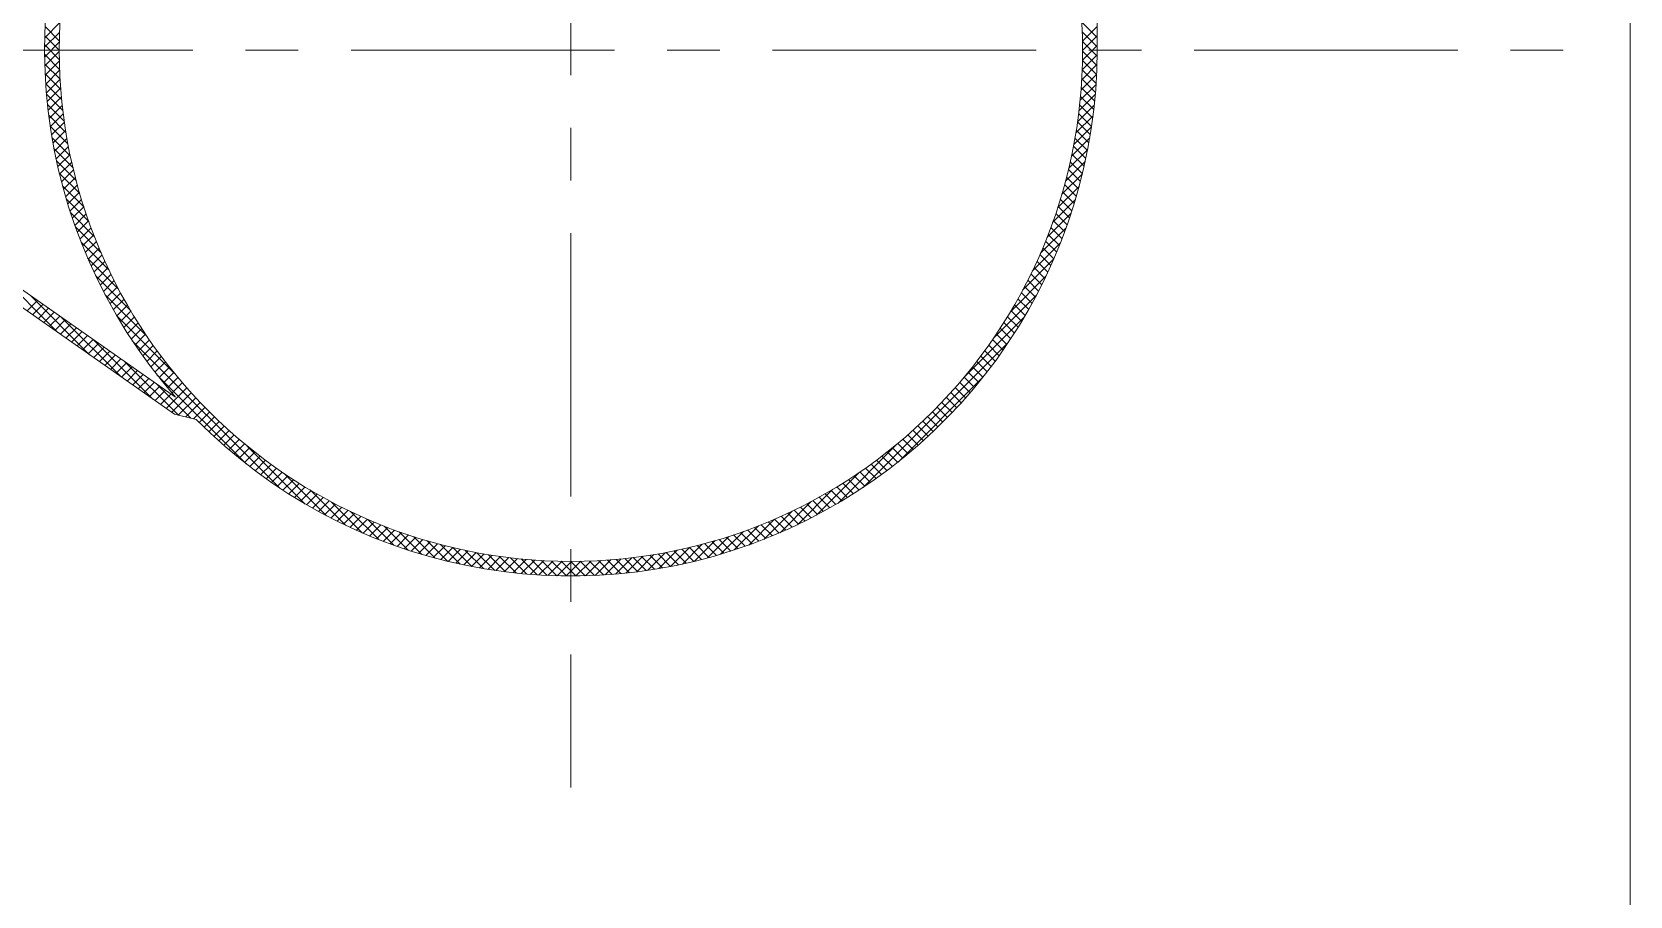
# Model space of a CAD drawing. Header units: millimetres. Extents: x 3384 to 3978, y 1077 to 1497.
# Drawn here: x 3645.96 to 3661.12, y 1134.04 to 1142.25 of the extents above; entities that cross this region are included whole.
import ezdxf

# ---------------------------------------------------------------- set-up
doc = ezdxf.new("R2010")
doc.units = ezdxf.units.MM
doc.linetypes.add('CENTERX2', pattern=[4, 2.5, -0.5, 0.5, -0.5])
for name, color, linetype, lineweight, true_color in [('1', 1, 'Continuous', 18, 0xff0000), ('2', 2, 'Continuous', 18, 0xffff00), ('3', 3, 'CENTERX2', 18, 0x00ff00)]:
    doc.layers.add(name, color=color, linetype=linetype, lineweight=lineweight, true_color=true_color)

msp = doc.modelspace()

# ---------------------------------------------------------------- linework, layer by layer
at = {"layer": '1'}
for p, q in [((3661.12028, 1198.41964), (3661.12028, 1133.16887)), ((3656.06459, 1189.51403), (3656.06459, 1142.07448)), ((3647.31021, 1138.61746), (3638.29725, 1144.93433)), ((3647.32033, 1138.77936), (3638.45015, 1144.99616)), ((3647.31021, 1138.61746), (3647.51668, 1138.56843))]:
    msp.add_line(p, q, dxfattribs=at)
msp.add_circle((3651.07161, 1142.07448), 4.85459, dxfattribs=at)
for start, end in [(13.521266, 221.296095), (224.603438, 0)]:
    msp.add_arc((3651.07161, 1142.07448), 4.99298, start, end, dxfattribs=at)
at = {"layer": '2'}
for p, q in [((3646.07999, 1142.19144), (3646.22403, 1142.33548)), ((3656.06459, 1142.19445), (3655.91893, 1142.34012)), ((3646.07869, 1142.10034), (3646.21989, 1142.24153)), ((3646.21701, 1142.07395), (3646.08048, 1142.21048)), ((3646.21782, 1142.16294), (3646.08359, 1142.29717)), ((3656.06459, 1142.10465), (3655.92317, 1142.24607)), ((3655.92547, 1142.15864), (3656.06459, 1142.29776)), ((3655.9262, 1142.06956), (3656.06459, 1142.20796)), ((3646.22049, 1141.89087), (3646.0788, 1142.03256)), ((3646.21787, 1141.98329), (3646.07885, 1142.12231)), ((3646.07903, 1142.01087), (3646.21759, 1142.14944)), ((3646.08092, 1141.92296), (3646.21704, 1142.05908)), ((3655.92255, 1141.88631), (3656.06438, 1142.02814)), ((3655.92526, 1141.97882), (3656.06459, 1142.11815)), ((3656.06424, 1142.0152), (3655.92555, 1142.15389)), ((3656.06242, 1141.92722), (3655.92619, 1142.06345)), ((3646.22497, 1141.79658), (3646.0804, 1141.94115)), ((3646.0843, 1141.83653), (3646.21813, 1141.97037)), ((3646.08908, 1141.75152), (3646.22078, 1141.88322)), ((3655.91797, 1141.79193), (3656.06269, 1141.93665)), ((3656.0544, 1141.75563), (3655.9226, 1141.88743)), ((3656.05912, 1141.84072), (3655.92518, 1141.97466)), ((3646.23146, 1141.7003), (3646.08376, 1141.84799)), ((3646.24007, 1141.60188), (3646.08899, 1141.75296)), ((3646.09521, 1141.66784), (3646.22492, 1141.79755)), ((3646.10263, 1141.58546), (3646.23047, 1141.7133)), ((3655.90267, 1141.59702), (3656.05392, 1141.74828)), ((3655.91139, 1141.69554), (3656.05924, 1141.8434)), ((3656.04098, 1141.58945), (3655.91305, 1141.71738)), ((3656.04834, 1141.67189), (3655.91853, 1141.8017)), ((3646.25099, 1141.50116), (3646.0962, 1141.65595)), ((3646.26438, 1141.39796), (3646.10553, 1141.55681)), ((3646.11128, 1141.50431), (3646.23737, 1141.6304)), ((3655.89164, 1141.49618), (3656.04661, 1141.65116)), ((3656.03238, 1141.50824), (3655.90622, 1141.63441)), ((3646.28048, 1141.29206), (3646.11715, 1141.45539)), ((3646.12113, 1141.42436), (3646.24556, 1141.54879)), ((3646.13212, 1141.34554), (3646.25499, 1141.46842)), ((3655.86188, 1141.28682), (3656.02543, 1141.45038)), ((3655.87811, 1141.39286), (3656.03717, 1141.55192)), ((3656.01166, 1141.34936), (3655.88871, 1141.47231)), ((3656.02259, 1141.42823), (3655.89808, 1141.55274)), ((3646.29953, 1141.18321), (3646.13125, 1141.35149)), ((3646.14421, 1141.26783), (3646.26562, 1141.38924)), ((3646.15737, 1141.19119), (3646.27739, 1141.31121)), ((3655.84268, 1141.17782), (3656.01122, 1141.34636)), ((3655.98651, 1141.19491), (3655.86642, 1141.31499)), ((3655.99962, 1141.2716), (3655.87814, 1141.39307)), ((3646.32184, 1141.0711), (3646.14802, 1141.24492)), ((3646.34777, 1140.95537), (3646.16773, 1141.1354)), ((3646.17157, 1141.11558), (3646.29027, 1141.23429)), ((3646.18676, 1141.04097), (3646.30422, 1141.15844)), ((3655.79408, 1140.94962), (3655.97445, 1141.12998)), ((3655.8202, 1141.06554), (3655.9943, 1141.23964)), ((3655.95722, 1141.04459), (3655.8397, 1141.16211)), ((3655.97236, 1141.11925), (3655.8536, 1141.23802)), ((3646.37776, 1140.83557), (3646.19067, 1141.02266)), ((3646.20292, 1140.96733), (3646.31921, 1141.08362)), ((3646.22002, 1140.89463), (3646.3352, 1141.00981)), ((3655.76388, 1140.82961), (3655.95134, 1141.01707)), ((3655.92405, 1140.89816), (3655.80882, 1141.01339)), ((3655.94111, 1140.9709), (3655.82476, 1141.08725)), ((3646.41238, 1140.71115), (3646.21719, 1140.90633)), ((3646.23805, 1140.82285), (3646.35216, 1140.93697)), ((3646.25696, 1140.75196), (3646.37007, 1140.86508)), ((3655.72902, 1140.70495), (3655.92463, 1140.90056)), ((3655.86746, 1140.68534), (3655.75525, 1140.79754)), ((3655.8872, 1140.7554), (3655.77404, 1140.86856)), ((3655.90607, 1140.82633), (3655.7919, 1140.9405)), ((3646.45232, 1140.5814), (3646.24774, 1140.78598)), ((3646.27674, 1140.68194), (3646.3889, 1140.7941)), ((3646.49851, 1140.44541), (3646.28285, 1140.66107)), ((3646.29737, 1140.61277), (3646.40863, 1140.72403)), ((3646.31884, 1140.54443), (3646.42923, 1140.65482)), ((3655.64227, 1140.4386), (3655.85852, 1140.65485)), ((3655.6888, 1140.57492), (3655.89387, 1140.78)), ((3655.82545, 1140.54775), (3655.71501, 1140.65818)), ((3655.84687, 1140.61613), (3655.73557, 1140.72742)), ((3646.55219, 1140.30193), (3646.32321, 1140.53091)), ((3646.34111, 1140.4769), (3646.45068, 1140.58648)), ((3646.36417, 1140.41016), (3646.47297, 1140.51896)), ((3655.58819, 1140.29471), (3655.81789, 1140.52441)), ((3655.78019, 1140.4134), (3655.67135, 1140.52224)), ((3655.80321, 1140.48018), (3655.6936, 1140.58979)), ((3646.6151, 1140.14922), (3646.3697, 1140.39462)), ((3646.38802, 1140.3442), (3646.49607, 1140.45226)), ((3646.41262, 1140.279), (3646.51998, 1140.38636)), ((3655.52477, 1140.14149), (3655.77107, 1140.3878)), ((3655.73181, 1140.28217), (3655.62442, 1140.38956)), ((3655.75638, 1140.3474), (3655.64829, 1140.4555)), ((3646.68986, 1139.98466), (3646.42351, 1140.25101)), ((3646.43797, 1140.21455), (3646.54466, 1140.32124)), ((3646.46406, 1140.15084), (3646.57011, 1140.25689)), ((3646.49087, 1140.08784), (3646.59632, 1140.19329)), ((3655.44934, 1139.97626), (3655.71687, 1140.24379)), ((3655.65367, 1140.0909), (3655.54819, 1140.19638)), ((3655.68045, 1140.15393), (3655.57436, 1140.26001)), ((3655.7065, 1140.21768), (3655.59978, 1140.3244)), ((3646.78066, 1139.80406), (3646.4863, 1140.09841)), ((3646.51839, 1140.02556), (3646.62326, 1140.13044)), ((3646.5466, 1139.96398), (3646.65093, 1140.06831)), ((3655.35761, 1139.79473), (3655.65358, 1140.0907)), ((3655.598, 1139.96696), (3655.49365, 1140.07132)), ((3655.62619, 1140.02858), (3655.52129, 1140.13349)), ((3646.20441, 1139.39248), (3645.63946, 1139.95742)), ((3646.89513, 1139.59978), (3646.56052, 1139.93439)), ((3646.57551, 1139.90308), (3646.67932, 1140.00689)), ((3646.60509, 1139.84286), (3646.70842, 1139.94618)), ((3655.24166, 1139.58898), (3655.57872, 1139.92604)), ((3655.50936, 1139.7862), (3655.40648, 1139.88908)), ((3655.53958, 1139.84578), (3655.43623, 1139.94913)), ((3655.56913, 1139.90603), (3655.46529, 1140.00987)), ((3646.50462, 1139.18207), (3645.93967, 1139.74702)), ((3646.63534, 1139.78331), (3646.7382, 1139.88617)), ((3647.05047, 1139.35464), (3646.65005, 1139.75506)), ((3646.66626, 1139.72442), (3646.76868, 1139.82684)), ((3646.69782, 1139.66618), (3646.79983, 1139.76819)), ((3655.08348, 1139.34099), (3655.48831, 1139.74582)), ((3655.44695, 1139.66901), (3655.34492, 1139.77103)), ((3655.47848, 1139.72728), (3655.37604, 1139.82972)), ((3645.9112, 1139.59798), (3646.01056, 1139.69734)), ((3645.964, 1139.56097), (3646.06335, 1139.66033)), ((3646.01679, 1139.52397), (3646.11615, 1139.62333)), ((3646.06959, 1139.48696), (3646.16895, 1139.58632)), ((3646.73003, 1139.60859), (3646.83165, 1139.7102)), ((3646.76288, 1139.55163), (3646.86412, 1139.65288)), ((3646.79636, 1139.49531), (3646.89725, 1139.5962)), ((3655.34851, 1139.49804), (3655.24759, 1139.59895)), ((3655.38195, 1139.5544), (3655.28069, 1139.65566)), ((3655.41477, 1139.61138), (3655.31314, 1139.71302)), ((3646.12239, 1139.44996), (3646.22175, 1139.54932)), ((3646.17519, 1139.41296), (3646.27455, 1139.51231)), ((3646.22799, 1139.37595), (3646.32734, 1139.47531)), ((3646.80482, 1138.97166), (3646.23988, 1139.53661)), ((3646.28078, 1139.33895), (3646.38014, 1139.4383)), ((3647.31176, 1139.00354), (3646.76176, 1139.55354)), ((3646.83046, 1139.43961), (3646.93103, 1139.54018)), ((3646.86518, 1139.38453), (3646.96544, 1139.48479)), ((3654.81118, 1138.97889), (3655.37524, 1139.54295)), ((3655.24444, 1139.3327), (3655.14445, 1139.43269)), ((3655.27974, 1139.3872), (3655.17947, 1139.48748)), ((3655.31443, 1139.44231), (3655.21385, 1139.5429)), ((3646.33358, 1139.30194), (3646.43294, 1139.4013)), ((3646.38638, 1139.26494), (3646.48574, 1139.3643)), ((3646.43918, 1139.22793), (3646.53854, 1139.32729)), ((3646.49198, 1139.19093), (3646.59134, 1139.29029)), ((3647.10503, 1138.76126), (3646.54009, 1139.3262)), ((3646.90051, 1139.33006), (3647.00049, 1139.43003)), ((3648.31226, 1137.91324), (3646.91037, 1139.31513)), ((3646.93645, 1139.2762), (3647.03617, 1139.37591)), ((3646.973, 1139.22294), (3647.07246, 1139.3224)), ((3653.84405, 1137.92196), (3655.22413, 1139.30204)), ((3655.17201, 1139.22552), (3655.07254, 1139.325)), ((3655.20853, 1139.27881), (3655.1088, 1139.37853)), ((3646.54478, 1139.15392), (3646.64413, 1139.25328)), ((3646.59757, 1139.11692), (3646.69693, 1139.21628)), ((3646.65037, 1139.07992), (3646.74973, 1139.17927)), ((3646.70317, 1139.04291), (3646.80253, 1139.14227)), ((3647.01014, 1139.17028), (3647.10938, 1139.26951)), ((3647.04788, 1139.11821), (3647.14691, 1139.21724)), ((3647.08621, 1139.06674), (3647.18504, 1139.16558)), ((3655.05889, 1139.06924), (3654.96005, 1139.16808)), ((3655.09719, 1139.12074), (3654.99815, 1139.21978)), ((3655.1349, 1139.17283), (3655.03565, 1139.27208)), ((3646.75597, 1139.00591), (3646.85533, 1139.10526)), ((3646.80877, 1138.9689), (3646.90812, 1139.06826)), ((3647.34749, 1138.6086), (3646.84029, 1139.1158)), ((3646.86156, 1138.9319), (3646.96092, 1139.03126)), ((3646.91436, 1138.89489), (3647.01372, 1138.99425)), ((3647.12513, 1139.01586), (3647.22379, 1139.11452)), ((3647.98898, 1138.14672), (3647.14385, 1138.99185)), ((3647.16463, 1138.96555), (3647.26313, 1139.06406)), ((3647.20471, 1138.91584), (3647.30308, 1139.0142)), ((3654.94047, 1138.91825), (3654.8421, 1139.01662)), ((3654.98053, 1138.968), (3654.88201, 1139.06651)), ((3655.02, 1139.01832), (3654.92133, 1139.11699)), ((3646.96716, 1138.85789), (3647.06652, 1138.95725)), ((3647.01996, 1138.82088), (3647.11932, 1138.92024)), ((3647.07276, 1138.78388), (3647.17211, 1138.88324)), ((3647.12555, 1138.74688), (3647.22491, 1138.84623)), ((3647.46526, 1138.58064), (3647.1405, 1138.90539)), ((3647.23115, 1138.67287), (3647.42649, 1138.8682)), ((3647.24538, 1138.8667), (3647.34362, 1138.96494)), ((3647.28662, 1138.81814), (3647.38476, 1138.91628)), ((3654.17501, 1138.16311), (3654.98297, 1138.97108)), ((3654.81683, 1138.77248), (3654.71878, 1138.87054)), ((3654.85862, 1138.82049), (3654.76048, 1138.91864)), ((3654.89983, 1138.86908), (3654.80158, 1138.96733)), ((3647.17835, 1138.70987), (3647.27771, 1138.80923)), ((3647.28395, 1138.63586), (3647.46881, 1138.82072)), ((3647.34668, 1138.6088), (3647.51172, 1138.77383)), ((3647.41925, 1138.59156), (3647.55522, 1138.72753)), ((3647.49182, 1138.57433), (3647.5993, 1138.68181)), ((3654.64394, 1138.58616), (3654.54607, 1138.68403)), ((3654.68802, 1138.63188), (3654.59013, 1138.72977)), ((3654.73153, 1138.67818), (3654.6336, 1138.7761)), ((3654.77447, 1138.72504), (3654.67648, 1138.82303)), ((3647.54612, 1138.53883), (3647.64398, 1138.63668)), ((3647.59137, 1138.49427), (3647.68924, 1138.59214)), ((3647.6372, 1138.45029), (3647.73509, 1138.54819)), ((3654.50827, 1138.45243), (3654.41038, 1138.55032)), ((3654.55406, 1138.49643), (3654.4562, 1138.5943)), ((3654.59929, 1138.54101), (3654.50143, 1138.63887)), ((3647.68359, 1138.40689), (3647.78153, 1138.50482)), ((3647.73056, 1138.36405), (3647.82855, 1138.46204)), ((3647.7781, 1138.32179), (3647.87617, 1138.41986)), ((3647.82621, 1138.2801), (3647.92438, 1138.37826)), ((3654.31936, 1138.28212), (3654.22121, 1138.38028)), ((3654.36745, 1138.32384), (3654.26938, 1138.4219)), ((3654.41496, 1138.36613), (3654.31697, 1138.46412)), ((3654.4619, 1138.40899), (3654.36397, 1138.50692)), ((3647.8749, 1138.23899), (3647.97318, 1138.33726)), ((3647.92417, 1138.19846), (3648.02257, 1138.29685)), ((3647.97402, 1138.1585), (3648.07256, 1138.25704)), ((3648.55067, 1137.76463), (3648.00067, 1138.31464)), ((3653.60314, 1137.77085), (3654.1672, 1138.3349)), ((3654.12123, 1138.12104), (3654.02254, 1138.21973)), ((3654.17164, 1138.16044), (3654.0731, 1138.25897)), ((3654.22146, 1138.20042), (3654.12307, 1138.29881)), ((3654.2707, 1138.24098), (3654.17243, 1138.33925)), ((3648.02446, 1138.11913), (3648.12316, 1138.21783)), ((3648.07547, 1138.08035), (3648.17435, 1138.17923)), ((3648.12708, 1138.04215), (3648.22615, 1138.14123)), ((3648.17928, 1138.00455), (3648.27857, 1138.10384)), ((3648.23207, 1137.96754), (3648.33159, 1138.06706)), ((3653.91373, 1137.96933), (3653.81422, 1138.06884)), ((3653.9665, 1138.00637), (3653.86722, 1138.10565)), ((3654.01867, 1138.044), (3653.9196, 1138.14307)), ((3654.07024, 1138.08223), (3653.97138, 1138.1811)), ((3648.28547, 1137.93113), (3648.38524, 1138.0309)), ((3648.33947, 1137.89533), (3648.43951, 1137.99537)), ((3648.75219, 1137.65292), (3648.35177, 1138.05334)), ((3648.39407, 1137.86013), (3648.49441, 1137.96046)), ((3648.4493, 1137.82555), (3648.54994, 1137.92619)), ((3653.40027, 1137.65778), (3653.80509, 1138.0626)), ((3653.69663, 1137.82723), (3653.596, 1137.92785)), ((3653.75182, 1137.86184), (3653.6515, 1137.96215)), ((3653.8064, 1137.89706), (3653.70637, 1137.99709)), ((3653.86037, 1137.93289), (3653.76061, 1138.03265)), ((3648.50514, 1137.79159), (3648.60611, 1137.89256)), ((3648.5616, 1137.75826), (3648.66293, 1137.85958)), ((3648.93152, 1137.56339), (3648.5969, 1137.89801)), ((3648.6187, 1137.72555), (3648.7204, 1137.82725)), ((3648.67644, 1137.69349), (3648.77854, 1137.79559)), ((3648.73483, 1137.66207), (3648.83734, 1137.76459)), ((3649.09554, 1137.48917), (3648.80118, 1137.78353)), ((3653.05539, 1137.4925), (3653.35136, 1137.78848)), ((3653.22005, 1137.56736), (3653.55711, 1137.90442)), ((3653.41125, 1137.66359), (3653.30876, 1137.76609)), ((3653.4696, 1137.69504), (3653.36753, 1137.79712)), ((3653.52731, 1137.72713), (3653.42563, 1137.82881)), ((3653.58438, 1137.75987), (3653.48307, 1137.86118)), ((3653.64082, 1137.79323), (3653.53986, 1137.89419)), ((3648.79387, 1137.63131), (3648.89683, 1137.73427)), ((3648.85357, 1137.6012), (3648.957, 1137.70464)), ((3648.91394, 1137.57177), (3649.01787, 1137.6757)), ((3648.97499, 1137.54302), (3649.07944, 1137.64748)), ((3649.24814, 1137.42638), (3648.98179, 1137.69273)), ((3649.03673, 1137.51496), (3649.14174, 1137.61997)), ((3649.39175, 1137.37257), (3649.14634, 1137.61797)), ((3652.75829, 1137.37501), (3653.0046, 1137.62132)), ((3652.9023, 1137.42922), (3653.16982, 1137.69674)), ((3653.10951, 1137.51632), (3653.00454, 1137.62129)), ((3653.17122, 1137.54441), (3653.06679, 1137.64884)), ((3653.23224, 1137.57319), (3653.12833, 1137.6771)), ((3653.29258, 1137.60266), (3653.18917, 1137.70607)), ((3653.35225, 1137.63279), (3653.24931, 1137.73573)), ((3649.09918, 1137.48761), (3649.20476, 1137.59319)), ((3649.16233, 1137.46096), (3649.26853, 1137.56715)), ((3649.22621, 1137.43504), (3649.33305, 1137.54187)), ((3649.29083, 1137.40985), (3649.39835, 1137.51737)), ((3649.52804, 1137.32608), (3649.29906, 1137.55506)), ((3649.3562, 1137.38542), (3649.46443, 1137.49364)), ((3649.42234, 1137.36175), (3649.53131, 1137.47072)), ((3649.6582, 1137.28573), (3649.44254, 1137.50138)), ((3652.49124, 1137.28757), (3652.70749, 1137.50381)), ((3652.72412, 1137.36289), (3652.61519, 1137.47182)), ((3652.62167, 1137.3282), (3652.85137, 1137.5579)), ((3652.79022, 1137.38659), (3652.68203, 1137.49478)), ((3652.85555, 1137.41106), (3652.74807, 1137.51854)), ((3652.92013, 1137.43629), (3652.81333, 1137.54309)), ((3652.98398, 1137.46224), (3652.87782, 1137.56841)), ((3653.0471, 1137.48892), (3652.94155, 1137.59448)), ((3649.48925, 1137.33887), (3649.59901, 1137.44862)), ((3649.55696, 1137.31678), (3649.66755, 1137.42736)), ((3649.78311, 1137.25062), (3649.57853, 1137.45519)), ((3649.62549, 1137.2955), (3649.73695, 1137.40696)), ((3649.69485, 1137.27506), (3649.80723, 1137.38743)), ((3649.90346, 1137.22007), (3649.70828, 1137.41525)), ((3649.76507, 1137.25547), (3649.8784, 1137.36881)), ((3650.01979, 1137.19354), (3649.8327, 1137.38063)), ((3649.83616, 1137.23676), (3649.95051, 1137.35111)), ((3649.90814, 1137.21894), (3650.02357, 1137.33436)), ((3650.13253, 1137.1706), (3649.95249, 1137.35064)), ((3649.98105, 1137.20205), (3650.0976, 1137.3186)), ((3650.24204, 1137.15089), (3650.06823, 1137.32471)), ((3651.90644, 1137.15178), (3652.08055, 1137.32589)), ((3652.01611, 1137.17164), (3652.19647, 1137.352)), ((3652.16574, 1137.20285), (3652.04925, 1137.31934)), ((3652.2386, 1137.21979), (3652.12324, 1137.33516)), ((3652.12901, 1137.19475), (3652.31648, 1137.38221)), ((3652.31055, 1137.23765), (3652.19625, 1137.35195)), ((3652.24553, 1137.22146), (3652.44114, 1137.41707)), ((3652.38159, 1137.25641), (3652.26831, 1137.36969)), ((3652.45177, 1137.27604), (3652.33944, 1137.38836)), ((3652.36609, 1137.25222), (3652.57116, 1137.45729)), ((3652.52109, 1137.29652), (3652.40967, 1137.40793)), ((3652.58957, 1137.31783), (3652.47903, 1137.42838)), ((3652.65725, 1137.33996), (3652.54753, 1137.44968)), ((3650.05491, 1137.1861), (3650.17265, 1137.30384)), ((3650.12974, 1137.17113), (3650.24874, 1137.29013)), ((3650.34862, 1137.13412), (3650.18034, 1137.3024)), ((3650.20559, 1137.15717), (3650.32591, 1137.2775)), ((3650.28247, 1137.14425), (3650.4042, 1137.26598)), ((3650.45252, 1137.12003), (3650.28919, 1137.28335)), ((3650.36042, 1137.1324), (3650.48364, 1137.25562)), ((3650.55394, 1137.1084), (3650.39509, 1137.26725)), ((3650.43949, 1137.12167), (3650.56429, 1137.24647)), ((3650.65308, 1137.09907), (3650.49829, 1137.25386)), ((3650.51971, 1137.11209), (3650.64618, 1137.23856)), ((3650.75009, 1137.09186), (3650.599, 1137.24294)), ((3650.60114, 1137.10371), (3650.72939, 1137.23196)), ((3650.68381, 1137.09658), (3650.81395, 1137.22673)), ((3650.84512, 1137.08663), (3650.69742, 1137.23433)), ((3650.76778, 1137.09075), (3650.89995, 1137.22292)), ((3650.93828, 1137.08328), (3650.79371, 1137.22785)), ((3650.85311, 1137.08628), (3650.98745, 1137.22061)), ((3651.02968, 1137.08167), (3650.888, 1137.22336)), ((3650.93987, 1137.08323), (3651.07652, 1137.21989)), ((3651.11943, 1137.08172), (3650.98042, 1137.22074)), ((3651.02812, 1137.08168), (3651.16727, 1137.22083)), ((3651.20761, 1137.08335), (3651.07108, 1137.21988)), ((3651.11795, 1137.08171), (3651.25977, 1137.22353)), ((3651.2943, 1137.08646), (3651.16007, 1137.22069)), ((3651.20944, 1137.0834), (3651.35416, 1137.22811)), ((3651.37956, 1137.091), (3651.24749, 1137.22307)), ((3651.30269, 1137.08685), (3651.45054, 1137.2347)), ((3651.46347, 1137.0969), (3651.33342, 1137.22695)), ((3651.39781, 1137.09216), (3651.54907, 1137.24342)), ((3651.54608, 1137.10409), (3651.41792, 1137.23225)), ((3651.49492, 1137.09947), (3651.6499, 1137.25445)), ((3651.62744, 1137.11253), (3651.50106, 1137.23892)), ((3651.70761, 1137.12217), (3651.58289, 1137.24688)), ((3651.59417, 1137.10892), (3651.75323, 1137.26798)), ((3651.78662, 1137.13296), (3651.66348, 1137.2561)), ((3651.69571, 1137.12065), (3651.85927, 1137.28421)), ((3651.86452, 1137.14486), (3651.74286, 1137.26652)), ((3651.79973, 1137.13487), (3651.96827, 1137.30341)), ((3651.94135, 1137.15783), (3651.82109, 1137.27809)), ((3652.01714, 1137.17184), (3651.89821, 1137.29078)), ((3652.09193, 1137.18686), (3651.97425, 1137.30454))]:
    msp.add_line(p, q, dxfattribs=at)
at = {"layer": '3'}
for p, q in [((3651.07161, 1152.33448), (3651.07161, 1135.07404)), ((3616.98524, 1142.07448), (3660.85269, 1142.07448))]:
    msp.add_line(p, q, dxfattribs=at)

doc.saveas('drawing.dxf')
